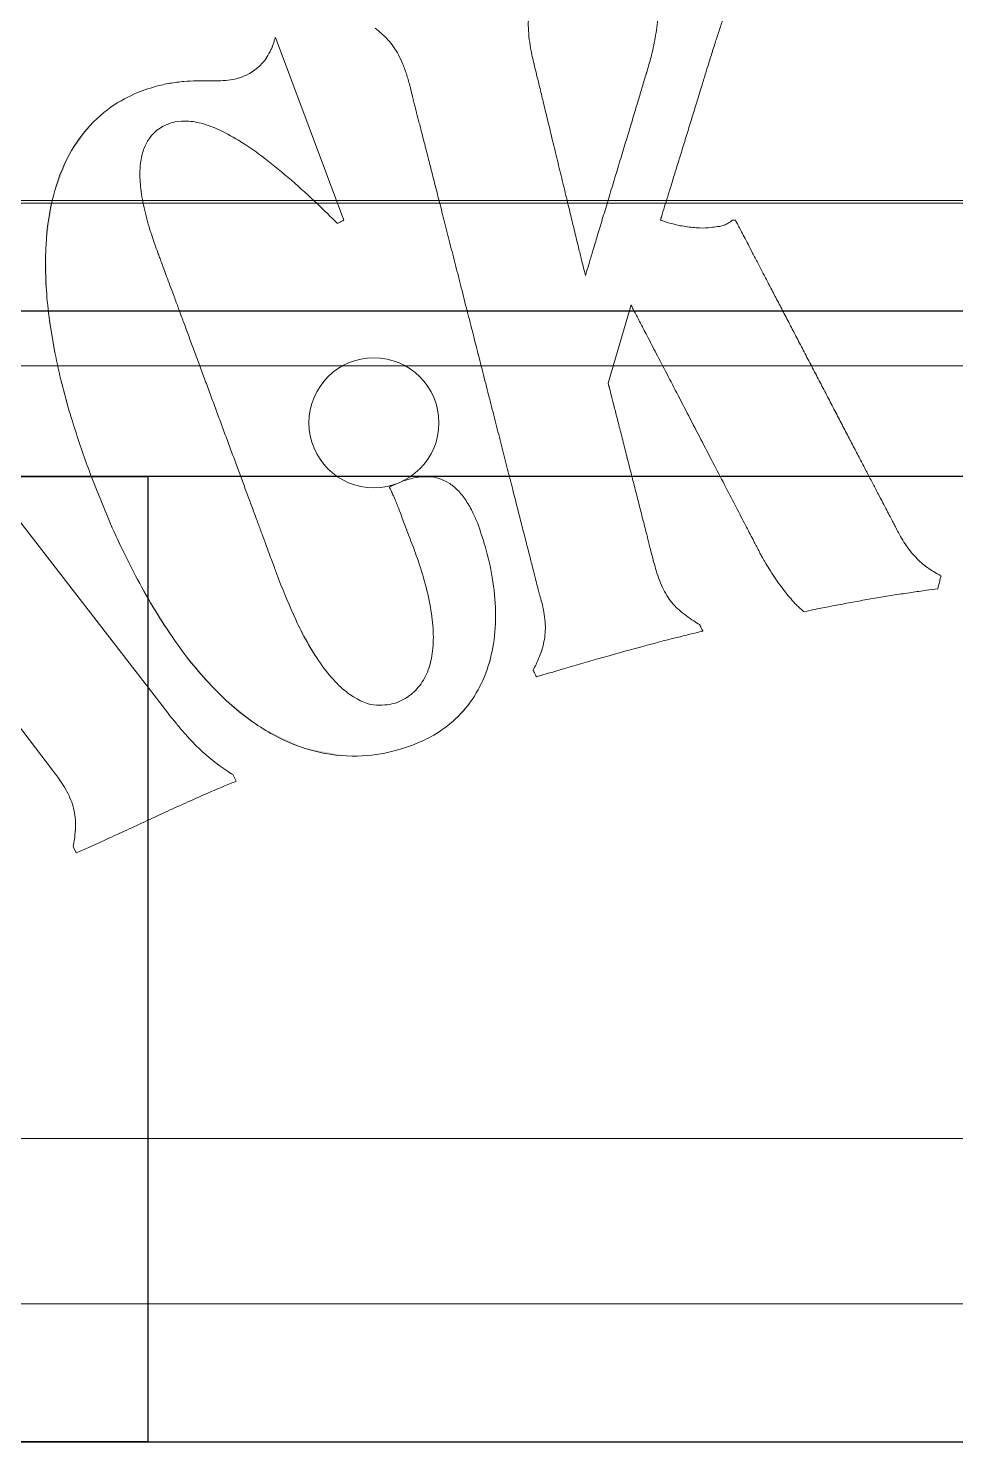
# Model space of a CAD drawing. Header units: centimetres. Extents: x 2 to 137806, y -77553 to 10.
# Drawn here: x 135348.7 to 135382.3, y -76489.8 to -76438.5 of the extents above; entities that cross this region are included whole.
import ezdxf

# ---------------------------------------------------------------- set-up
doc = ezdxf.new("R2010")
doc.units = ezdxf.units.CM
doc.header["$LTSCALE"] = 40
doc.header["$MEASUREMENT"] = 0
doc.layers.add('PDF4_Geometry', color=7, linetype='Continuous')
doc.layers.add('WALL', color=7, linetype='Continuous')
doc.layers.add('PDF4_Solid Fills', color=7, linetype='Continuous', true_color=0xffffff)

msp = doc.modelspace()

# ---------------------------------------------------------------- hatches: boundary and pattern name
at = {"layer": 'PDF4_Solid Fills'}
h = msp.add_hatch(color=256, dxfattribs=at)
h.paths.add_polyline_path([(135357.675, -76438.839), (135360.158, -76445.461)], flags=0)
h.paths.add_polyline_path([(135360.062, -76445.509, 0.002704), (135360.103, -76445.489)], flags=0)
h.paths.add_polyline_path([(135360.018, -76445.531, 0.002614), (135359.976, -76445.552)], flags=0)
h.paths.add_polyline_path([(135359.976, -76445.552, 0.003652), (135359.944, -76445.569)], flags=0)
h.paths.add_polyline_path([(135359.922, -76445.579, 0.004707), (135359.196, -76444.871)], flags=0)
h.paths.add_polyline_path([(135359.196, -76444.871, 0.012153), (135358.259, -76444.016)], flags=0)
h.paths.add_polyline_path([(135358.259, -76444.016, 0.016227), (135357.291, -76443.223)], flags=0)
h.paths.add_polyline_path([(135357.291, -76443.223, 0.022477), (135356.428, -76442.62)], flags=0)
h.paths.add_polyline_path([(135356.428, -76442.62, 0.031532), (135355.663, -76442.198)], flags=0)
h.paths.add_polyline_path([(135355.663, -76442.198, 0.044751), (135354.989, -76441.949)], flags=0)
h.paths.add_polyline_path([(135353.665, -76442.026, 0.030228), (135353.443, -76442.157)], flags=0)
h.paths.add_polyline_path([(135353.19, -76442.39, 0.068405), (135352.966, -76442.739)], flags=0)
h.paths.add_polyline_path([(135352.966, -76442.739, 0.059399), (135352.821, -76443.188)], flags=0)
h.paths.add_polyline_path([(135352.821, -76443.188, 0.047124), (135352.766, -76443.742)], flags=0)
h.paths.add_polyline_path([(135352.766, -76443.742, 0.03574), (135352.81, -76444.412)], flags=0)
h.paths.add_polyline_path([(135352.81, -76444.412, 0.027043), (135352.963, -76445.205)], flags=0)
h.paths.add_polyline_path([(135352.963, -76445.205, 0.020733), (135353.193, -76446.005)], flags=0)
h.paths.add_polyline_path([(135353.193, -76446.005, 0.008363), (135353.417, -76446.644)], flags=0)
h.paths.add_polyline_path([(135353.446, -76446.719, 0.001792), (135353.417, -76446.644)], flags=0)
h.paths.add_polyline_path([(135353.563, -76447.037, 0.000208), (135353.494, -76446.849)], flags=0)
h.paths.add_polyline_path([(135353.563, -76447.037, 0.000294), (135353.653, -76447.28)], flags=0)
h.paths.add_polyline_path([(135353.761, -76447.572, 0.000184), (135353.653, -76447.28)], flags=0)
h.paths.add_polyline_path([(135353.761, -76447.572, 0.000172), (135353.886, -76447.909)], flags=0)
h.paths.add_polyline_path([(135353.886, -76447.909, 0.00004), (135354.026, -76448.288)], flags=0)
h.paths.add_polyline_path([(135354.18, -76448.704, 0.00028), (135354.026, -76448.288)], flags=0)
h.paths.add_polyline_path([(135354.18, -76448.704, 0.000276), (135354.346, -76449.152)], flags=0)
h.paths.add_polyline_path([(135354.346, -76449.152, 0.000162), (135354.522, -76449.628)], flags=0)
h.paths.add_polyline_path([(135354.707, -76450.128, 0.000192), (135354.522, -76449.628)], flags=0)
h.paths.add_polyline_path([(135354.707, -76450.128, 0.000121), (135354.899, -76450.647)], flags=0)
h.paths.add_polyline_path([(135354.899, -76450.647, 0.000197), (135355.097, -76451.182)], flags=0)
h.paths.add_polyline_path([(135355.097, -76451.182, 0.000022), (135355.299, -76451.728)], flags=0)
h.paths.add_polyline_path([(135355.299, -76451.728, 0.000231), (135355.503, -76452.28)], flags=0)
h.paths.add_polyline_path([(135355.503, -76452.28, 0.000081), (135355.708, -76452.834)], flags=0)
h.paths.add_polyline_path([(135355.708, -76452.834, 0.000131), (135355.912, -76453.386)], flags=0)
h.paths.add_polyline_path([(135355.912, -76453.386, 0.000124), (135356.114, -76453.931)], flags=0)
h.paths.add_polyline_path([(135356.114, -76453.931, 0.000201), (135356.312, -76454.466)], flags=0)
h.paths.add_polyline_path([(135356.504, -76454.986, 0.000216), (135356.312, -76454.466)], flags=0)
h.paths.add_polyline_path([(135356.689, -76455.486, 0.000222), (135356.504, -76454.986)], flags=0)
h.paths.add_polyline_path([(135357.185, -76456.825, 0.000125), (135357.031, -76456.41)], flags=0)
h.paths.add_polyline_path([(135357.325, -76457.204, 0.000155), (135357.185, -76456.825)], flags=0)
h.paths.add_polyline_path([(135357.45, -76457.542, 0.000328), (135357.325, -76457.204)], flags=0)
h.paths.add_polyline_path([(135357.558, -76457.834, 0.000205), (135357.45, -76457.542)], flags=0)
h.paths.add_polyline_path([(135357.558, -76457.834, 0.000712), (135357.648, -76458.076)], flags=0)
h.paths.add_polyline_path([(135357.717, -76458.264, 0.000269), (135357.765, -76458.394)], flags=0)
h.paths.add_polyline_path([(135357.793, -76458.47, 0.000991), (135357.765, -76458.394)], flags=0)
h.paths.add_polyline_path([(135357.793, -76458.47, 0.014879), (135358.411, -76459.944)], flags=0)
h.paths.add_polyline_path([(135358.411, -76459.944, 0.04649), (135359.306, -76461.523)], flags=0)
h.paths.add_polyline_path([(135362.854, -76462.397, 0.078909), (135363.184, -76461.846)], flags=0)
h.paths.add_polyline_path([(135363.184, -76461.846, 0.062431), (135363.361, -76461.17)], flags=0)
h.paths.add_polyline_path([(135363.361, -76461.17, 0.045568), (135363.395, -76460.384)], flags=0)
h.paths.add_polyline_path([(135363.395, -76460.384, 0.033049), (135363.295, -76459.498)], flags=0)
h.paths.add_polyline_path([(135363.295, -76459.498, 0.024513), (135363.071, -76458.526)], flags=0)
h.paths.add_polyline_path([(135363.071, -76458.526, 0.018668), (135362.782, -76457.614)], flags=0)
h.paths.add_polyline_path([(135362.782, -76457.614, 0.007708), (135362.523, -76456.932)], flags=0)
h.paths.add_polyline_path([(135362.444, -76456.721, 0.00054), (135362.523, -76456.932)], flags=0)
h.paths.add_polyline_path([(135362.346, -76456.458, 0.000529), (135362.444, -76456.721)], flags=0)
h.paths.add_polyline_path([(135362.346, -76456.458, 0.000971), (135362.249, -76456.197)], flags=0)
h.paths.add_polyline_path([(135362.249, -76456.197, 0.001498), (135362.164, -76455.971)], flags=0)
h.paths.add_polyline_path([(135362.164, -76455.971, 0.003606), (135362.086, -76455.771)], flags=0)
h.paths.add_polyline_path([(135362.086, -76455.771, 0.004479), (135362.012, -76455.589)], flags=0)
h.paths.add_polyline_path([(135362.012, -76455.589, 0.006386), (135361.937, -76455.417)], flags=0)
h.paths.add_polyline_path([(135361.937, -76455.417, 0.00728), (135361.867, -76455.267)], flags=0)
h.paths.add_polyline_path([(135361.867, -76455.267, 0.002872), (135361.814, -76455.158)], flags=0)
h.paths.add_polyline_path([(135361.87, -76455.111, 0.033644), (135361.814, -76455.158)], flags=0)
h.paths.add_polyline_path([(135362.064, -76455.018, 0.017469), (135361.953, -76455.063)], flags=0)
h.paths.add_polyline_path([(135362.064, -76455.018, 0.013674), (135362.184, -76454.97)], flags=0)
h.paths.add_polyline_path([(135362.184, -76454.97, 0.011448), (135362.287, -76454.922)], flags=0)
h.paths.add_polyline_path([(135362.534, -76454.847, 0.011759), (135362.287, -76454.922)], flags=0)
h.paths.add_polyline_path([(135362.872, -76454.78, 0.033648), (135362.534, -76454.847)], flags=0)
h.paths.add_polyline_path([(135363.246, -76454.764, 0.047627), (135362.872, -76454.78)], flags=0)
h.paths.add_polyline_path([(135363.606, -76454.827, 0.059826), (135363.246, -76454.764)], flags=0)
h.paths.add_polyline_path([(135363.95, -76454.983, 0.06503), (135363.606, -76454.827)], flags=0)
h.paths.add_polyline_path([(135364.276, -76455.245, 0.060178), (135363.95, -76454.983)], flags=0)
h.paths.add_polyline_path([(135364.584, -76455.628, 0.048574), (135364.276, -76455.245)], flags=0)
h.paths.add_polyline_path([(135364.836, -76456.072, 0.037246), (135364.584, -76455.628)], flags=0)
h.paths.add_polyline_path([(135365.007, -76456.459, 0.014754), (135364.836, -76456.072)], flags=0)
h.paths.add_polyline_path([(135365.278, -76457.286, 0.014154), (135365.007, -76456.459)], flags=0)
h.paths.add_polyline_path([(135365.535, -76458.417, 0.031441), (135365.278, -76457.286)], flags=0)
h.paths.add_polyline_path([(135365.654, -76459.658, 0.036846), (135365.535, -76458.417)], flags=0)
h.paths.add_polyline_path([(135365.578, -76460.821, 0.043767), (135365.654, -76459.658)], flags=0)
h.paths.add_polyline_path([(135365.301, -76461.885, 0.051594), (135365.578, -76460.821)], flags=0)
h.paths.add_polyline_path([(135364.815, -76462.826, 0.058899), (135365.301, -76461.885)], flags=0)
h.paths.add_polyline_path([(135364.113, -76463.623, 0.062892), (135364.815, -76462.826)], flags=0)
h.paths.add_polyline_path([(135362.642, -76464.501, 0.028009), (135363.319, -76464.187)], flags=0)
h.paths.add_polyline_path([(135358.683, -76464.593, 0.069385), (135360.254, -76464.885)], flags=0)
h.paths.add_polyline_path([(135357.143, -76463.849, 0.062766), (135358.683, -76464.593)], flags=0)
h.paths.add_polyline_path([(135355.647, -76462.64, 0.051786), (135357.143, -76463.849)], flags=0)
h.paths.add_polyline_path([(135354.207, -76460.954, 0.04079), (135355.647, -76462.64)], flags=0)
h.paths.add_polyline_path([(135352.835, -76458.777, 0.031871), (135354.207, -76460.954)], flags=0)
h.paths.add_polyline_path([(135351.701, -76456.465, 0.025215), (135352.835, -76458.777)], flags=0)
h.paths.add_polyline_path([(135350.934, -76454.567, 0.010492), (135351.701, -76456.465)], flags=0)
h.paths.add_polyline_path([(135350.359, -76452.888, 0.010475), (135350.934, -76454.567)], flags=0)
h.paths.add_polyline_path([(135349.775, -76450.689, 0.024358), (135350.359, -76452.888)], flags=0)
h.paths.add_polyline_path([(135349.409, -76448.395, 0.030062), (135349.775, -76450.689)], flags=0)
h.paths.add_polyline_path([(135349.362, -76446.353, 0.037955), (135349.409, -76448.395)], flags=0)
h.paths.add_polyline_path([(135349.628, -76444.58, 0.048638), (135349.362, -76446.353)], flags=0)
h.paths.add_polyline_path([(135350.201, -76443.092, 0.06129), (135349.628, -76444.58)], flags=0)
h.paths.add_polyline_path([(135351.077, -76441.907, 0.072226), (135350.201, -76443.092)], flags=0)
h.paths.add_polyline_path([(135353.344, -76440.611, 0.012675), (135352.945, -76440.731)], flags=0)
h.paths.add_polyline_path([(135353.85, -76440.498, 0.0249), (135353.344, -76440.611)], flags=0)
h.paths.add_polyline_path([(135354.363, -76440.431, 0.022505), (135353.85, -76440.498)], flags=0)
h.paths.add_polyline_path([(135354.819, -76440.407, 0.016622), (135354.363, -76440.431)], flags=0)
h.paths.add_polyline_path([(135355.229, -76440.407, 0.006406), (135354.819, -76440.407)], flags=0)
h.paths.add_polyline_path([(135355.229, -76440.407, 0.007791), (135355.607, -76440.406)], flags=0)
h.paths.add_polyline_path([(135355.607, -76440.406, 0.023931), (135355.965, -76440.383)], flags=0)
h.paths.add_polyline_path([(135356.272, -76440.327, 0.022902), (135356.492, -76440.258)], flags=0)
h.paths.add_polyline_path([(135356.492, -76440.258, 0.011232), (135356.625, -76440.2)], flags=0)
h.paths.add_polyline_path([(135356.625, -76440.2, 0.02617), (135356.79, -76440.112)], flags=0)
h.paths.add_polyline_path([(135356.79, -76440.112, 0.028927), (135356.954, -76440.002)], flags=0)
h.paths.add_polyline_path([(135356.954, -76440.002, 0.029464), (135357.094, -76439.88)], flags=0)
h.paths.add_polyline_path([(135357.094, -76439.88, 0.027539), (135357.216, -76439.747)], flags=0)
h.paths.add_polyline_path([(135357.216, -76439.747, 0.022931), (135357.324, -76439.602)], flags=0)
h.paths.add_polyline_path([(135357.324, -76439.602, 0.017132), (135357.421, -76439.447)], flags=0)
h.paths.add_polyline_path([(135357.421, -76439.447, 0.012321), (135357.501, -76439.302)], flags=0)
h.paths.add_polyline_path([(135357.501, -76439.302, 0.003733), (135357.557, -76439.194)], flags=0)
h.paths.add_polyline_path([(135357.567, -76439.161, 0.002489), (135357.584, -76439.111)], flags=0)
h.paths.add_polyline_path([(135357.584, -76439.111, 0.002671), (135357.605, -76439.049)], flags=0)
h.paths.add_polyline_path([(135357.647, -76438.921, 0.001385), (135357.627, -76438.983)], flags=0)

# ---------------------------------------------------------------- linework, layer by layer
at = {"layer": 'PDF4_Geometry', "color": 252, "lineweight": 5, "true_color": 0x888888}
for points in [[(135274.305, -76308.48), (135274.305, -76489.752), (135524.298, -76489.752)], [(135324.304, -76354.16), (135324.304, -76444.764), (135279.305, -76444.764), (135279.305, -76484.752), (135519.298, -76484.752)], [(135513.572, -76450.743), (135513.572, -76478.752), (135285.578, -76478.752), (135285.578, -76450.743), (135279.578, -76444.743), (135279.578, -76484.752), (135285.578, -76478.752), (135513.572, -76478.752), (135519.571, -76484.752), (135519.571, -76444.743), (135514.699, -76449.615)], [(135513.572, -76450.743), (135285.578, -76450.743), (135285.578, -76460.536)], [(135513.572, -76468.193), (135513.572, -76478.752), (135519.571, -76484.752), (135279.578, -76484.752), (135282.261, -76482.07)], [(135524.298, -76489.752), (135274.305, -76489.752)]]:
    msp.add_lwpolyline(points, dxfattribs=at)
for points in [[(135524.298, -76489.752), (135274.305, -76489.752), (135274.305, -76323.874, -0.001217), (135279.472, -76321.857, -0.00415), (135282.899, -76320.576, -0.00641), (135286.3, -76319.386, -0.008916), (135289.663, -76318.324, -0.011746), (135292.976, -76317.425, -0.014945), (135296.229, -76316.727, -0.018676), (135299.409, -76316.264, -0.022907), (135302.505, -76316.073, -0.027486), (135305.494, -76316.188, -0.063822), (135311.19, -76317.472, -0.023804), (135313.896, -76318.607, -0.015194), (135316.562, -76319.977, -0.006988), (135319.229, -76321.501, 0.000269), (135321.589, -76322.891, 0.000183), (135322.261, -76323.286, 0.011145), (135325.394, -76325.043, 0.013203), (135327.992, -76326.341, 0.007994), (135329.512, -76327.026, 0.007479), (135331.102, -76327.628)], [(135524.298, -76489.752), (135274.305, -76489.752), (135274.305, -76354.975, 0.0048)], [(135519.298, -76484.752), (135279.305, -76484.752), (135279.305, -76444.78), (135324.304, -76444.78), (135324.304, -76367.574, -0.011518), (135319.217, -76365.869, -0.007686), (135315.152, -76364.306, -0.003218), (135311.281, -76362.72, 0.002439), (135307.61, -76361.208, 0.009115), (135304.141, -76359.869, 0.017547), (135300.878, -76358.803, 0.028457), (135297.823, -76358.105, 0.035018), (135294.967, -76357.824, 0.036392), (135292.295, -76357.946, 0.035548), (135289.787, -76358.427, 0.032589), (135287.425, -76359.227, 0.028255), (135285.19, -76360.304, 0.023313), (135283.062, -76361.614, 0.018167), (135281.022, -76363.116, 0.013256), (135279.052, -76364.767, 0.009214), (135277.02, -76366.636, 0.00342), (135274.305, -76369.267), (135274.305, -76489.752), (135524.298, -76489.752)], [(135276.281, -76379.85, -0.009158), (135279.267, -76377.19, -0.012508), (135281.314, -76375.547, -0.017251), (135283.425, -76374.05, -0.022154), (135285.62, -76372.74, -0.026947), (135287.917, -76371.658, -0.031073), (135290.337, -76370.847, -0.034066), (135292.898, -76370.347, -0.035147), (135295.62, -76370.2, -0.034068), (135298.521, -76370.447, -0.027956), (135301.616, -76371.104, -0.017655), (135304.907, -76372.119, -0.009342), (135308.393, -76373.401, -0.002819), (135312.068, -76374.854, 0.002603), (135315.93, -76376.381, 0.006801), (135318.915, -76377.509, 0.000097), (135320.988, -76378.247, 0.010426), (135324.304, -76379.308), (135324.304, -76444.755), (135279.305, -76444.755), (135279.305, -76484.752), (135519.298, -76484.752)], [(135519.298, -76484.752), (135279.305, -76484.752), (135279.305, -76444.81), (135324.304, -76444.81), (135324.304, -76389.574, -0.005377), (135318.699, -76387.471, -0.001905), (135315.114, -76386.037, 0.003821), (135311.695, -76384.684, 0.01032), (135308.379, -76383.479, 0.018703), (135305.157, -76382.513, 0.027667), (135302.08, -76381.893)], [(135290.773, -76382.995, 0.021137), (135288.139, -76383.998, 0.017106), (135285.559, -76385.213, 0.013197), (135283.021, -76386.602, 0.009495), (135280.512, -76388.127, 0.006139), (135278.023, -76389.747, 0.002417), (135274.305, -76392.274), (135274.305, -76489.752), (135524.298, -76489.752)], [(135524.298, -76489.752), (135274.305, -76489.752), (135274.305, -76401.669), (135275.668, -76401.016, -0.005566), (135278.597, -76399.659, -0.003796), (135281.86, -76398.216, -0.006094), (135285.109, -76396.855, -0.008643), (135288.34, -76395.612, -0.011426), (135291.549, -76394.522, -0.014539), (135294.731, -76393.622, -0.018917), (135298.106, -76392.915, -0.022928), (135301.443, -76392.485, -0.025451), (135304.518, -76392.4, -0.028703), (135307.561, -76392.646, -0.027588), (135310.573, -76393.237, -0.020287), (135313.571, -76394.13, -0.0127), (135316.582, -76395.248, -0.005663), (135319.634, -76396.51, 0.00083), (135324.304, -76398.489), (135324.304, -76444.83), (135279.305, -76444.83), (135279.305, -76484.752), (135519.298, -76484.752)], [(135524.298, -76489.752), (135274.305, -76489.752), (135274.305, -76410.558, -0.000628), (135278.513, -76409.281, -0.005176), (135286.637, -76406.915, -0.011965), (135294.575, -76404.892, -0.020681), (135302.098, -76403.482, -0.033301), (135309.052, -76402.93, -0.049919), (135315.294, -76403.465, -0.045222), (135320.864, -76405.058, -0.017149), (135326.086, -76407.299, 0.013143), (135331.358, -76409.609, 0.037979), (135337.201, -76411.457)], [(135307.102, -76413.759, 0.015014), (135298.448, -76414.892, 0.008407), (135289.078, -76416.559, 0.003066), (135279.748, -76418.434, 0.007055), (135274.305, -76419.634), (135274.305, -76489.752), (135524.298, -76489.752), (135524.298, -76415.255, 0.001585), (135519.556, -76413.908, 0.017083), (135514.675, -76412.723)]]:
    msp.add_lwpolyline(points, format="xyb", dxfattribs=at)
at = {"layer": 'PDF4_Geometry', "lineweight": 5}
for points in [[(135373.004, -76440.992, 0.000041), (135373.157, -76440.498, 0.000086), (135373.289, -76440.066, -0.000201), (135373.397, -76439.715, -0.00038), (135373.475, -76439.464, -0.000859), (135373.63, -76438.976, -0.002362), (135373.772, -76438.543, -0.00287), (135373.924, -76438.097, -0.002949), (135374.065, -76437.697, -0.003357), (135374.195, -76437.341, -0.003753), (135374.316, -76437.023, -0.003716), (135374.429, -76436.74, -0.003707), (135374.535, -76436.487)], [(135367.173, -76436.924, 0.004279), (135367.07, -76437.203, 0.015), (135366.97, -76437.505, 0.023587), (135366.895, -76437.809, 0.027505), (135366.851, -76438.131, 0.027531), (135366.843, -76438.49, 0.023757), (135366.877, -76438.904, 0.017885), (135366.944, -76439.325, 0.007033), (135367.064, -76439.86, -0.00018), (135367.141, -76440.179, -0.000215), (135367.249, -76440.624, 0.000056), (135367.382, -76441.171, 0.000083), (135367.534, -76441.799, 0.000071), (135367.7, -76442.484, 0.000054), (135367.875, -76443.204, 0.000041), (135368.052, -76443.934, 0.000035), (135368.226, -76444.654, -0.000024), (135368.392, -76445.339, -0.000091), (135368.544, -76445.967, -0.000115), (135368.677, -76446.515, 0.000211), (135368.785, -76446.959, 0.000269), (135368.863, -76447.279)], [(135370.881, -76440.935, 0.000042), (135371.009, -76440.51, -0.00007), (135371.156, -76440.021, 0.009936), (135371.306, -76439.476, 0.021438), (135371.455, -76438.753, 0.025843), (135371.544, -76438)], [(135362.642, -76440.967, 0.005064), (135362.558, -76440.626, 0.014379), (135362.439, -76440.207, 0.02029), (135362.295, -76439.802, 0.026274), (135362.136, -76439.462, 0.030922), (135361.959, -76439.173, 0.031464), (135361.756, -76438.921, 0.027147), (135361.523, -76438.694, 0.019227), (135361.29, -76438.503)], [(135355.965, -76440.383, -0.023931), (135355.607, -76440.406, -0.007791), (135355.229, -76440.407, 0.006406), (135354.819, -76440.407, 0.016622), (135354.363, -76440.431, 0.022505), (135353.85, -76440.498, 0.0249), (135353.344, -76440.611, 0.012675), (135352.945, -76440.731)], [(135364.84, -76449.59, 0.000049), (135364.624, -76448.746, -0.000021), (135364.412, -76447.911, -0.000012), (135364.203, -76447.093, 0.00004), (135364, -76446.298, -0.00012), (135363.806, -76445.533, 0.000022), (135363.62, -76444.805, -0.00016), (135363.445, -76444.119, -0.000165), (135363.283, -76443.483, -0.000164), (135363.135, -76442.904, 0.000086), (135363.004, -76442.387, 0.000049), (135362.89, -76441.94, 0.000432), (135362.795, -76441.569, 0.000091), (135362.722, -76441.281)], [(135372.838, -76441.532, 0.000031), (135372.664, -76442.099, 0.000225), (135372.487, -76442.674, 0.000031), (135372.312, -76443.241, -0.000166), (135372.146, -76443.781, -0.000216), (135371.994, -76444.276, 0.000092), (135371.861, -76444.707, -0.000194), (135371.753, -76445.058, -0.000206), (135371.629, -76445.461, 0.009003), (135371.962, -76445.564, 0.02312), (135372.421, -76445.671, 0.03095), (135372.931, -76445.737)], [(135351.077, -76441.907, 0.072226), (135350.201, -76443.092, 0.06129), (135349.628, -76444.58, 0.048638), (135349.362, -76446.353, 0.037955), (135349.409, -76448.395, 0.030062), (135349.775, -76450.689, 0.024358), (135350.359, -76452.888, 0.010475), (135350.934, -76454.567, 0.010492), (135351.701, -76456.465, 0.025215), (135352.835, -76458.777, 0.031871), (135354.207, -76460.954, 0.04079), (135355.647, -76462.64, 0.051786), (135357.143, -76463.849, 0.062766), (135358.683, -76464.593, 0.069385), (135360.254, -76464.885)], [(135359.922, -76445.579, 0.004707), (135359.196, -76444.871, 0.012153), (135358.259, -76444.016, 0.016227), (135357.291, -76443.223, 0.022477), (135356.428, -76442.62, 0.031532), (135355.663, -76442.198, 0.044751), (135354.989, -76441.949)], [(135370.542, -76442.057, 0.000101), (135370.345, -76442.711, -0.000044), (135370.138, -76443.398)], [(135353.19, -76442.39, 0.068405), (135352.966, -76442.739, 0.059399), (135352.821, -76443.188, 0.047124), (135352.766, -76443.742, 0.03574), (135352.81, -76444.412, 0.027043), (135352.963, -76445.205, 0.020733), (135353.193, -76446.005, 0.008363), (135353.417, -76446.644)], [(135369.928, -76444.095, 0.000044), (135369.721, -76444.782, 0.000095), (135369.523, -76445.436, 0.000146), (135369.343, -76446.035, -0.000162), (135369.185, -76446.558, 0.00008), (135369.057, -76446.983)], [(135376.311, -76449.225, 0.00014), (135376.056, -76448.736, 0.000298), (135375.811, -76448.266, 0.000233), (135375.578, -76447.819, -0.000109), (135375.359, -76447.398, 0.000068), (135375.155, -76447.007, -0.000043), (135374.969, -76446.651, -0.000151), (135374.804, -76446.333, -0.000131), (135374.661, -76446.059, 0.000459), (135374.542, -76445.831)], [(135353.563, -76447.037, 0.000294), (135353.653, -76447.28, -0.000184), (135353.761, -76447.572, 0.000172), (135353.886, -76447.909, 0.00004), (135354.026, -76448.288, -0.00028), (135354.18, -76448.704, 0.000276), (135354.346, -76449.152, 0.000162), (135354.522, -76449.628, -0.000192), (135354.707, -76450.128, 0.000121), (135354.899, -76450.647, 0.000197), (135355.097, -76451.182, 0.000022), (135355.299, -76451.728, 0.000231), (135355.503, -76452.28, 0.000081), (135355.708, -76452.834, 0.000131), (135355.912, -76453.386, 0.000124), (135356.114, -76453.931, 0.000201), (135356.312, -76454.466, -0.000216), (135356.504, -76454.986, -0.000222), (135356.689, -76455.486)], [(135348.096, -76463.436), (135349.633, -76465.447, -0.004827), (135349.791, -76465.662, -0.015031), (135349.983, -76465.948, -0.023092), (135350.16, -76466.259, -0.030329), (135350.293, -76466.564, -0.035157), (135350.382, -76466.875, -0.035315), (135350.426, -76467.202, -0.030657), (135350.426, -76467.558, -0.024316), (135350.39, -76467.9, -0.009477), (135350.343, -76468.167), (135350.461, -76468.403, 0.001853), (135350.909, -76468.205, 0.002481), (135351.547, -76467.916, 0.001414), (135352.286, -76467.576, 0.000404), (135353.031, -76467.23, -0.000677), (135353.773, -76466.887, -0.001813), (135354.507, -76466.553, -0.003164), (135355.224, -76466.234, -0.004545), (135355.834, -76465.974, -0.002745), (135356.256, -76465.801), (135356.137, -76465.565, -0.00516), (135355.922, -76465.426, -0.012528), (135355.639, -76465.229, -0.01389), (135355.337, -76464.996, -0.014208), (135355.05, -76464.749, -0.012982), (135354.772, -76464.483, -0.011191), (135354.497, -76464.192, -0.009223), (135354.217, -76463.87, -0.006742), (135353.962, -76463.559, -0.002484), (135353.772, -76463.318), (135342.42, -76448.654, -0.001307)], [(135370.056, -76452.628, -0.000109), (135369.94, -76452.172, -0.00018), (135369.846, -76451.801, 0.000089), (135369.737, -76451.374), (135370.565, -76448.536)], [(135375.169, -76457.398, -0.000143), (135374.985, -76457.044, 0.000083), (135374.715, -76456.525, -0.00021), (135374.383, -76455.886, -0.000118), (135374.003, -76455.153, -0.000116), (135373.588, -76454.354, 0.000008), (135373.151, -76453.515, 0.000129), (135372.709, -76452.663, 0.000054), (135372.273, -76451.823, -0.000018), (135371.857, -76451.024, -0.000032), (135371.477, -76450.292, -0.000129), (135371.145, -76449.652, -0.000063), (135370.875, -76449.133, 0.000089), (135370.691, -76448.779)], [(135376.573, -76449.727, 0.000038), (135376.84, -76450.24, 0.000285), (135377.111, -76450.759)], [(135365.056, -76450.438, 0.000049), (135365.271, -76451.283, -0.000021), (135365.484, -76452.117, -0.000011), (135365.692, -76452.935, 0.000037), (135365.895, -76453.73, -0.000123), (135366.09, -76454.495, 0.000065), (135366.276, -76455.224, 0.000265), (135366.45, -76455.909, -0.000164), (135366.612, -76456.545, -0.000164), (135366.76, -76457.124, 0.000086), (135366.892, -76457.641, 0.000048), (135367.006, -76458.088, 0.000419), (135367.1, -76458.459, 0.000092), (135367.174, -76458.747)], [(135377.382, -76451.28, -0.000076), (135377.653, -76451.799, -0.00015), (135377.92, -76452.312, -0.00012), (135378.182, -76452.814, 0.00014), (135378.437, -76453.302, 0.000298), (135378.682, -76453.772, 0.000229), (135378.915, -76454.22, -0.000109), (135379.134, -76454.641, 0.000061), (135379.338, -76455.032, 0.000117), (135379.524, -76455.388)], [(135370.19, -76453.151, -0.000132), (135370.335, -76453.722, 0.000075), (135370.487, -76454.322, -0.000219), (135370.642, -76454.931, -0.000132), (135370.795, -76455.53, 0.000069), (135370.94, -76456.101, 0.000239), (135371.074, -76456.624, 0.000169), (135371.19, -76457.081, 0.000205), (135371.284, -76457.452, 0.000595), (135371.393, -76457.878, 0.006238), (135371.476, -76458.167, 0.01748), (135371.596, -76458.518, 0.024954), (135371.743, -76458.857, 0.031823), (135371.908, -76459.141, 0.034439), (135372.097, -76459.386, 0.030539), (135372.317, -76459.604, 0.023084), (135372.575, -76459.81, 0.014193), (135372.837, -76459.99)], [(135364.113, -76463.623, 0.062892), (135364.815, -76462.826, 0.058899), (135365.301, -76461.885, 0.051594), (135365.578, -76460.821, 0.043767), (135365.654, -76459.658, 0.036846), (135365.535, -76458.417, 0.031441), (135365.278, -76457.286, 0.014154), (135365.007, -76456.459, 0.014754), (135364.836, -76456.072, 0.037246), (135364.584, -76455.628, 0.048574), (135364.276, -76455.245, 0.060178), (135363.95, -76454.983, 0.06503), (135363.606, -76454.827, 0.059826), (135363.246, -76454.764, 0.047627), (135362.872, -76454.78, 0.033648), (135362.534, -76454.847, 0.011759), (135362.287, -76454.922)], [(135357.648, -76458.076, -0.000712), (135357.558, -76457.834, 0.000205), (135357.45, -76457.542, 0.000328), (135357.325, -76457.204, 0.000155), (135357.185, -76456.825, 0.000125), (135357.031, -76456.41)], [(135362.854, -76462.397, 0.078909), (135363.184, -76461.846, 0.062431), (135363.361, -76461.17, 0.045568), (135363.395, -76460.384, 0.033049), (135363.295, -76459.498, 0.024513), (135363.071, -76458.526, 0.018668), (135362.782, -76457.614, 0.007708), (135362.523, -76456.932, -0.000529), (135362.346, -76456.458, 0.000971), (135362.249, -76456.197)], [(135380.255, -76456.791, 0.015481), (135380.411, -76457.062, 0.018755), (135380.595, -76457.337, 0.02116), (135380.784, -76457.577, 0.023174), (135380.984, -76457.788, 0.023808), (135381.196, -76457.973, 0.022465), (135381.424, -76458.137)], [(135375.408, -76457.836, 0.006879), (135375.572, -76458.104, 0.007547), (135375.766, -76458.403, 0.008522), (135375.964, -76458.689, 0.01008), (135376.164, -76458.954, 0.012477), (135376.362, -76459.195, 0.016251), (135376.556, -76459.406, 0.037255), (135376.843, -76459.661, -0.000904), (135377.24, -76459.571, -0.001418), (135377.787, -76459.464, -0.001707), (135378.386, -76459.351, -0.002128), (135378.968, -76459.244, -0.00235), (135379.545, -76459.145, -0.002589), (135380.128, -76459.05, -0.002304), (135380.727, -76458.958, -0.002342), (135381.273, -76458.88, -0.001498), (135381.681, -76458.824)], [(135357.793, -76458.47, 0.014879), (135358.411, -76459.944, 0.04649), (135359.306, -76461.523)], [(135367.122, -76461.565, 0.015881), (135367.245, -76461.28, 0.022847), (135367.353, -76460.969, 0.028927), (135367.424, -76460.664, 0.031574), (135367.458, -76460.353, 0.029929), (135367.451, -76460.025, 0.025551), (135367.404, -76459.67, 0.019631), (135367.329, -76459.328, 0.008046), (135367.254, -76459.061)], [(135373.167, -76460.362, 0.003415), (135372.224, -76460.592, 0.005044), (135370.905, -76460.938, 0.003409), (135369.397, -76461.358, 0.001588), (135368.078, -76461.74, 0.000042), (135367.135, -76462.017)]]:
    msp.add_lwpolyline(points, format="xyb", dxfattribs=at)
msp.add_lwpolyline([(135357.675, -76438.839), (135360.158, -76445.461)], dxfattribs=at)
at = {"layer": 'PDF4_Geometry', "color": 252, "lineweight": 5, "true_color": 0x888888}
for points in [[(135524.298, -76489.752), (135274.305, -76489.752), (135274.305, -76444.743), (135279.305, -76444.743), (135279.305, -76484.752), (135519.298, -76484.752), (135519.298, -76444.743), (135524.298, -76444.743)], [(135519.571, -76444.743), (135513.572, -76450.743), (135285.578, -76450.743), (135279.578, -76444.743)], [(135279.305, -76484.752), (135519.298, -76484.752), (135519.298, -76444.844), (135279.305, -76444.844)]]:
    msp.add_lwpolyline(points, close=True, dxfattribs=at)
at = {"layer": 'PDF4_Geometry', "lineweight": 5}
msp.add_circle((135361.247, -76452.807), 2.357, dxfattribs=at)
for centre, radius, start, end in [((135352.587, -76437.473), 5.259, 341.2799, 341.8502), ((135351.796, -76437.148), 6.112, 341.259, 341.8711), ((135368.818, -76442.679), 11.786, 161.4063, 161.7238), ((135355.867, -76438.579), 1.789, 295.0442, 325.8633), ((135355.109, -76438.108), 2.672, 325.9952, 329.9212), ((135354.521, -76437.756), 3.357, 329.7463, 332.5698), ((135350.253, -76435.522), 8.175, 332.4595, 333.3149), ((135315.565, -76452.223), 52.962, 13.4993, 13.714), ((135207.72, -76390.925), 170.651, 343.21498, 343.27956), ((135355.629, -76437.893), 2.517, 284.802, 290.0497), ((135355.279, -76437.281), 3.214, 292.1734, 294.7475), ((135398.552, -76431.834), 37.054, 194.2697, 194.4541), ((135441.277, -76421.15), 81.094, 194.22937, 194.3741), ((135354.638, -76443.927), 2.135, 117.0971, 124.0227), ((135313.91, -76427.645), 60.407, 342.84641, 342.99722), ((135361.093, -76447.814), 2.523, 116.2758, 117.1128), ((135361.972, -76449.509), 4.432, 116.1627, 116.7618), ((135358.174, -76441.681), 4.269, 296.2552, 296.8749), ((135373.602, -76444.743), 0.959, 288.0709, 298.1426), ((135414.756, -76424.563), 45.491, 207.4482, 207.6216), ((135301.878, -76483.54), 81.866, 27.42686, 27.56644), ((135342.92, -76450.601), 11.219, 20.2437, 20.6544), ((135126.995, -76530.661), 241.508, 20.2585, 20.30612), ((135292.311, -76465.91), 78.786, 13.5343, 13.67865), ((135287.852, -76422.891), 84.703, 343.13005, 343.26019), ((135136.096, -76570.691), 264.381, 27.45937, 27.50227), ((135612.223, -76389.715), 250.203, 194.26674, 194.30472), ((135362.656, -76456.634), 1.721, 110.0803, 114.0835), ((135362.195, -76455.547), 0.545, 126.7151, 134.4229), ((135352.353, -76459.86), 10.565, 25.7649, 26.4232), ((135356.773, -76457.725), 5.656, 24.081, 25.7495), ((135355.238, -76458.445), 7.351, 22.8615, 24.3251), ((135351.894, -76459.823), 10.968, 21.6811, 22.7076), ((135348.26, -76461.262), 14.877, 20.8349, 21.6613), ((135324.448, -76470.336), 40.359, 20.5081, 20.8513), ((134855.104, -76729.189), 591.594, 27.504597, 27.534583), ((135268.608, -76514.558), 125.706, 27.50355, 27.56627), ((135389.191, -76452.012), 10.134, 206.7775, 208.1371), ((135460.537, -76420.207), 104.668, 200.41695, 200.54066), ((135280.13, -76506.789), 107.107, 27.35452, 27.46045), ((135362.633, -76464.208), 14.264, 27.4106, 27.7174), ((135431.814, -76442.409), 62.37, 194.20853, 194.3609), ((135392.575, -76447.722), 19.924, 209.8584, 210.5032), ((135478.26, -76413.782), 128.489, 200.25499, 200.31672), ((135338.724, -76465.472), 20.314, 20.1633, 20.3904), ((135383.115, -76455.577), 3.068, 236.5528, 241.212), ((135384.089, -76453.804), 5.091, 241.2075, 243.2706), ((135368.368, -76455.343), 13.76, 345.8164, 346.1717), ((135366.674, -76454.806), 15.534, 345.7397, 346.0751), ((135368.779, -76455.257), 13.382, 345.781, 346.1455), ((135256.96, -76486.949), 113.765, 14.25015, 14.35332), ((135330.03, -76468.47), 38.395, 14.185, 14.3629), ((135386.696, -76460.06), 5.165, 165.6564, 166.1565), ((135382.229, -76445.474), 17.29, 237.0973, 237.9283), ((135376.968, -76458.259), 4.341, 206.262, 206.8715), ((135356.182, -76456.398), 12.099, 333.5827, 334.7183), ((135363.215, -76463.883), 4.341, 26.262, 26.8715), ((135360.178, -76458.304), 6.668, 291.683, 298.1004)]:
    msp.add_arc(centre, radius, start, end, dxfattribs=at)
for points in [[(135357.557, -76439.194), (135357.559, -76439.185), (135357.563, -76439.175), (135357.567, -76439.161)], [(135357.557, -76439.194), (135357.559, -76439.185), (135357.563, -76439.175), (135357.567, -76439.161)], [(135357.605, -76439.049), (135357.612, -76439.027), (135357.619, -76439.005), (135357.627, -76438.983)], [(135357.605, -76439.049), (135357.612, -76439.027), (135357.619, -76439.005), (135357.627, -76438.983)], [(135357.647, -76438.921), (135357.654, -76438.902), (135357.659, -76438.885), (135357.664, -76438.872)], [(135357.647, -76438.921), (135357.654, -76438.902), (135357.659, -76438.885), (135357.664, -76438.872)], [(135357.664, -76438.872), (135357.668, -76438.858), (135357.672, -76438.847), (135357.675, -76438.839)], [(135357.664, -76438.872), (135357.668, -76438.858), (135357.672, -76438.847), (135357.675, -76438.839)], [(135373.475, -76439.464), (135373.495, -76439.398), (135373.51, -76439.347), (135373.521, -76439.312)], [(135373.475, -76439.464), (135373.495, -76439.398), (135373.51, -76439.347), (135373.521, -76439.312)], [(135355.965, -76440.383), (135356.083, -76440.369), (135356.185, -76440.351), (135356.272, -76440.327)], [(135355.965, -76440.383), (135356.083, -76440.369), (135356.185, -76440.351), (135356.272, -76440.327)], [(135351.077, -76441.907), (135351.419, -76441.563), (135351.754, -76441.303), (135352.084, -76441.128)], [(135351.077, -76441.907), (135351.419, -76441.563), (135351.754, -76441.303), (135352.084, -76441.128)], [(135352.084, -76441.128), (135352.414, -76440.952), (135352.701, -76440.82), (135352.945, -76440.731)], [(135352.084, -76441.128), (135352.414, -76440.952), (135352.701, -76440.82), (135352.945, -76440.731)], [(135370.881, -76440.935), (135370.832, -76441.095), (135370.78, -76441.269), (135370.723, -76441.458)], [(135370.881, -76440.935), (135370.832, -76441.095), (135370.78, -76441.269), (135370.723, -76441.458)], [(135372.838, -76441.532), (135372.896, -76441.346), (135372.951, -76441.166), (135373.004, -76440.992)], [(135372.838, -76441.532), (135372.896, -76441.346), (135372.951, -76441.166), (135373.004, -76440.992)], [(135370.723, -76441.458), (135370.666, -76441.647), (135370.606, -76441.847), (135370.542, -76442.057)], [(135370.723, -76441.458), (135370.666, -76441.647), (135370.606, -76441.847), (135370.542, -76442.057)], [(135353.443, -76442.157), (135353.361, -76442.212), (135353.277, -76442.289), (135353.19, -76442.39)], [(135353.443, -76442.157), (135353.361, -76442.212), (135353.277, -76442.289), (135353.19, -76442.39)], [(135353.944, -76441.92), (135353.824, -76441.958), (135353.732, -76441.993), (135353.665, -76442.026)], [(135353.944, -76441.92), (135353.824, -76441.958), (135353.732, -76441.993), (135353.665, -76442.026)], [(135354.398, -76441.866), (135354.215, -76441.865), (135354.063, -76441.883), (135353.944, -76441.92)], [(135354.398, -76441.866), (135354.215, -76441.865), (135354.063, -76441.883), (135353.944, -76441.92)], [(135354.989, -76441.949), (135354.778, -76441.895), (135354.581, -76441.867), (135354.398, -76441.866)], [(135354.989, -76441.949), (135354.778, -76441.895), (135354.581, -76441.867), (135354.398, -76441.866)], [(135370.138, -76443.398), (135370.068, -76443.63), (135369.998, -76443.863), (135369.928, -76444.095)], [(135370.138, -76443.398), (135370.068, -76443.63), (135369.998, -76443.863), (135369.928, -76444.095)], [(135359.944, -76445.569), (135359.934, -76445.573), (135359.927, -76445.577), (135359.922, -76445.579)], [(135359.944, -76445.569), (135359.934, -76445.573), (135359.927, -76445.577), (135359.922, -76445.579)], [(135360.062, -76445.509), (135360.047, -76445.517), (135360.033, -76445.524), (135360.018, -76445.531)], [(135360.062, -76445.509), (135360.047, -76445.517), (135360.033, -76445.524), (135360.018, -76445.531)], [(135360.136, -76445.472), (135360.127, -76445.477), (135360.116, -76445.482), (135360.103, -76445.489)], [(135360.136, -76445.472), (135360.127, -76445.477), (135360.116, -76445.482), (135360.103, -76445.489)], [(135360.158, -76445.461), (135360.153, -76445.464), (135360.146, -76445.468), (135360.136, -76445.472)], [(135360.158, -76445.461), (135360.153, -76445.464), (135360.146, -76445.468), (135360.136, -76445.472)], [(135373.354, -76445.737), (135373.238, -76445.748), (135373.097, -76445.748), (135372.931, -76445.737)], [(135373.354, -76445.737), (135373.238, -76445.748), (135373.097, -76445.748), (135372.931, -76445.737)], [(135373.64, -76445.698), (135373.566, -76445.713), (135373.471, -76445.726), (135373.354, -76445.737)], [(135373.64, -76445.698), (135373.566, -76445.713), (135373.471, -76445.726), (135373.354, -76445.737)], [(135373.75, -76445.69), (135373.706, -76445.695), (135373.669, -76445.698), (135373.64, -76445.698)], [(135373.75, -76445.69), (135373.706, -76445.695), (135373.669, -76445.698), (135373.64, -76445.698)], [(135373.9, -76445.654), (135373.844, -76445.672), (135373.794, -76445.684), (135373.75, -76445.69)], [(135373.9, -76445.654), (135373.844, -76445.672), (135373.794, -76445.684), (135373.75, -76445.69)], [(135374.167, -76445.516), (135374.14, -76445.539), (135374.102, -76445.562), (135374.054, -76445.588)], [(135374.167, -76445.516), (135374.14, -76445.539), (135374.102, -76445.562), (135374.054, -76445.588)], [(135374.231, -76445.461), (135374.216, -76445.476), (135374.195, -76445.494), (135374.167, -76445.516)], [(135374.231, -76445.461), (135374.216, -76445.476), (135374.195, -76445.494), (135374.167, -76445.516)], [(135374.268, -76445.461), (135374.254, -76445.461), (135374.241, -76445.461), (135374.231, -76445.461)], [(135374.268, -76445.461), (135374.254, -76445.461), (135374.241, -76445.461), (135374.231, -76445.461)], [(135374.312, -76445.461), (135374.297, -76445.461), (135374.283, -76445.461), (135374.268, -76445.461)], [(135374.312, -76445.461), (135374.297, -76445.461), (135374.283, -76445.461), (135374.268, -76445.461)], [(135374.349, -76445.461), (135374.339, -76445.461), (135374.326, -76445.461), (135374.312, -76445.461)], [(135374.349, -76445.461), (135374.339, -76445.461), (135374.326, -76445.461), (135374.312, -76445.461)], [(135374.386, -76445.532), (135374.37, -76445.501), (135374.358, -76445.478), (135374.349, -76445.461)], [(135374.386, -76445.532), (135374.37, -76445.501), (135374.358, -76445.478), (135374.349, -76445.461)], [(135353.446, -76446.719), (135353.458, -76446.753), (135353.474, -76446.796), (135353.494, -76446.849)], [(135353.446, -76446.719), (135353.458, -76446.753), (135353.474, -76446.796), (135353.494, -76446.849)], [(135369.057, -76446.983), (135369.02, -76447.106), (135368.989, -76447.208), (135368.965, -76447.287)], [(135369.057, -76446.983), (135369.02, -76447.106), (135368.989, -76447.208), (135368.965, -76447.287)], [(135370.565, -76448.536), (135370.572, -76448.549), (135370.584, -76448.572), (135370.6, -76448.604)], [(135370.565, -76448.536), (135370.572, -76448.549), (135370.584, -76448.572), (135370.6, -76448.604)], [(135376.573, -76449.727), (135376.485, -76449.558), (135376.397, -76449.39), (135376.311, -76449.225)], [(135376.573, -76449.727), (135376.485, -76449.558), (135376.397, -76449.39), (135376.311, -76449.225)], [(135364.84, -76449.59), (135364.912, -76449.873), (135364.984, -76450.155), (135365.056, -76450.438)], [(135364.84, -76449.59), (135364.912, -76449.873), (135364.984, -76450.155), (135365.056, -76450.438)], [(135377.382, -76451.28), (135377.292, -76451.106), (135377.201, -76450.932), (135377.111, -76450.759)], [(135377.382, -76451.28), (135377.292, -76451.106), (135377.201, -76450.932), (135377.111, -76450.759)], [(135370.19, -76453.151), (135370.143, -76452.967), (135370.098, -76452.793), (135370.056, -76452.628)], [(135370.19, -76453.151), (135370.143, -76452.967), (135370.098, -76452.793), (135370.056, -76452.628)], [(135356.689, -76455.486), (135356.749, -76455.649), (135356.808, -76455.807), (135356.865, -76455.962)], [(135356.689, -76455.486), (135356.749, -76455.649), (135356.808, -76455.807), (135356.865, -76455.962)], [(135361.87, -76455.111), (135361.892, -76455.094), (135361.92, -76455.078), (135361.953, -76455.063)], [(135361.87, -76455.111), (135361.892, -76455.094), (135361.92, -76455.078), (135361.953, -76455.063)], [(135379.689, -76455.705), (135379.637, -76455.606), (135379.582, -76455.5), (135379.524, -76455.388)], [(135379.689, -76455.705), (135379.637, -76455.606), (135379.582, -76455.5), (135379.524, -76455.388)], [(135356.865, -76455.962), (135356.922, -76456.116), (135356.978, -76456.265), (135357.031, -76456.41)], [(135356.865, -76455.962), (135356.922, -76456.116), (135356.978, -76456.265), (135357.031, -76456.41)], [(135379.951, -76456.208), (135379.916, -76456.14), (135379.876, -76456.064), (135379.832, -76455.98)], [(135379.951, -76456.208), (135379.916, -76456.14), (135379.876, -76456.064), (135379.832, -76455.98)], [(135380.043, -76456.384), (135380.017, -76456.334), (135379.986, -76456.275), (135379.951, -76456.208)], [(135380.043, -76456.384), (135380.017, -76456.334), (135379.986, -76456.275), (135379.951, -76456.208)], [(135380.144, -76456.578), (135380.135, -76456.561), (135380.123, -76456.538), (135380.107, -76456.506)], [(135380.144, -76456.578), (135380.135, -76456.561), (135380.123, -76456.538), (135380.107, -76456.506)], [(135357.648, -76458.076), (135357.674, -76458.148), (135357.697, -76458.211), (135357.717, -76458.264)], [(135357.648, -76458.076), (135357.674, -76458.148), (135357.697, -76458.211), (135357.717, -76458.264)], [(135381.772, -76458.461), (135381.778, -76458.435), (135381.784, -76458.413), (135381.788, -76458.395)], [(135381.772, -76458.461), (135381.778, -76458.435), (135381.784, -76458.413), (135381.788, -76458.395)], [(135381.788, -76458.395), (135381.793, -76458.377), (135381.797, -76458.362), (135381.799, -76458.351)], [(135381.788, -76458.395), (135381.793, -76458.377), (135381.797, -76458.362), (135381.799, -76458.351)], [(135381.692, -76458.781), (135381.697, -76458.762), (135381.702, -76458.74), (135381.708, -76458.715)], [(135381.692, -76458.781), (135381.697, -76458.762), (135381.702, -76458.74), (135381.708, -76458.715)], [(135373.059, -76460.147), (135373.055, -76460.138), (135373.051, -76460.131), (135373.048, -76460.125)], [(135373.059, -76460.147), (135373.055, -76460.138), (135373.051, -76460.131), (135373.048, -76460.125)], [(135373.076, -76460.18), (135373.069, -76460.167), (135373.064, -76460.156), (135373.059, -76460.147)], [(135373.076, -76460.18), (135373.069, -76460.167), (135373.064, -76460.156), (135373.059, -76460.147)], [(135373.118, -76460.265), (135373.111, -76460.251), (135373.104, -76460.236), (135373.096, -76460.221)], [(135373.118, -76460.265), (135373.111, -76460.251), (135373.104, -76460.236), (135373.096, -76460.221)], [(135373.139, -76460.307), (135373.133, -76460.294), (135373.126, -76460.28), (135373.118, -76460.265)], [(135373.139, -76460.307), (135373.133, -76460.294), (135373.126, -76460.28), (135373.118, -76460.265)], [(135373.156, -76460.34), (135373.151, -76460.331), (135373.146, -76460.32), (135373.139, -76460.307)], [(135373.156, -76460.34), (135373.151, -76460.331), (135373.146, -76460.32), (135373.139, -76460.307)], [(135373.167, -76460.362), (135373.164, -76460.356), (135373.16, -76460.349), (135373.156, -76460.34)], [(135373.167, -76460.362), (135373.164, -76460.356), (135373.16, -76460.349), (135373.156, -76460.34)], [(135359.306, -76461.523), (135359.654, -76462.022), (135360.008, -76462.399), (135360.371, -76462.654)], [(135359.306, -76461.523), (135359.654, -76462.022), (135360.008, -76462.399), (135360.371, -76462.654)], [(135367.017, -76461.781), (135367.02, -76461.786), (135367.023, -76461.793), (135367.028, -76461.803)], [(135367.017, -76461.781), (135367.02, -76461.786), (135367.023, -76461.793), (135367.028, -76461.803)], [(135367.028, -76461.803), (135367.033, -76461.812), (135367.038, -76461.823), (135367.045, -76461.836)], [(135367.028, -76461.803), (135367.033, -76461.812), (135367.038, -76461.823), (135367.045, -76461.836)], [(135367.045, -76461.836), (135367.051, -76461.849), (135367.058, -76461.862), (135367.065, -76461.877)], [(135367.045, -76461.836), (135367.051, -76461.849), (135367.058, -76461.862), (135367.065, -76461.877)], [(135367.065, -76461.877), (135367.073, -76461.892), (135367.08, -76461.906), (135367.087, -76461.921)], [(135367.065, -76461.877), (135367.073, -76461.892), (135367.08, -76461.906), (135367.087, -76461.921)], [(135367.108, -76461.962), (135367.114, -76461.975), (135367.12, -76461.986), (135367.124, -76461.995)], [(135367.108, -76461.962), (135367.114, -76461.975), (135367.12, -76461.986), (135367.124, -76461.995)], [(135367.124, -76461.995), (135367.129, -76462.005), (135367.133, -76462.012), (135367.135, -76462.017)], [(135367.124, -76461.995), (135367.129, -76462.005), (135367.133, -76462.012), (135367.135, -76462.017)], [(135360.371, -76462.654), (135360.733, -76462.909), (135361.055, -76463.039), (135361.338, -76463.044)], [(135360.371, -76462.654), (135360.733, -76462.909), (135361.055, -76463.039), (135361.338, -76463.044)], [(135362.433, -76462.768), (135362.577, -76462.682), (135362.718, -76462.559), (135362.854, -76462.397)], [(135362.433, -76462.768), (135362.577, -76462.682), (135362.718, -76462.559), (135362.854, -76462.397)], [(135361.338, -76463.044), (135361.621, -76463.049), (135361.858, -76463.023), (135362.05, -76462.963)], [(135361.338, -76463.044), (135361.621, -76463.049), (135361.858, -76463.023), (135362.05, -76462.963)], [(135362.05, -76462.963), (135362.161, -76462.919), (135362.289, -76462.854), (135362.433, -76462.768)], [(135362.05, -76462.963), (135362.161, -76462.919), (135362.289, -76462.854), (135362.433, -76462.768)], [(135364.113, -76463.623), (135363.843, -76463.863), (135363.578, -76464.051), (135363.319, -76464.187)], [(135364.113, -76463.623), (135363.843, -76463.863), (135363.578, -76464.051), (135363.319, -76464.187)], [(135361.644, -76464.782), (135361.245, -76464.873), (135360.782, -76464.907), (135360.254, -76464.885)], [(135361.644, -76464.782), (135361.245, -76464.873), (135360.782, -76464.907), (135360.254, -76464.885)], [(135362.642, -76464.501), (135362.376, -76464.597), (135362.043, -76464.69), (135361.644, -76464.782)], [(135362.642, -76464.501), (135362.376, -76464.597), (135362.043, -76464.69), (135361.644, -76464.782)]]:
    msp.add_open_spline(points, degree=3, dxfattribs=at)
at = {"layer": 'WALL'}
msp.add_line((135094.054, -76489.752), (135854.054, -76489.752), dxfattribs=at)
at = {"layer": 'WALL', "color": 30, "true_color": 0xf8991e}
msp.add_lwpolyline([(135102.054, -76454.752), (135102.054, -76489.752), (135096.054, -76489.752), (135096.054, -76451.752, -0.414214), (135099.054, -76448.752), (135849.054, -76448.752, -0.414214), (135852.054, -76451.752), (135852.054, -76489.752), (135846.054, -76489.752), (135846.054, -76454.752)], format="xyb", close=True, dxfattribs=at)
msp.add_lwpolyline([(135347.054, -76454.752), (135353.054, -76454.752), (135353.054, -76489.752), (135347.054, -76489.752)], close=True, dxfattribs=at)

doc.saveas('drawing.dxf')
